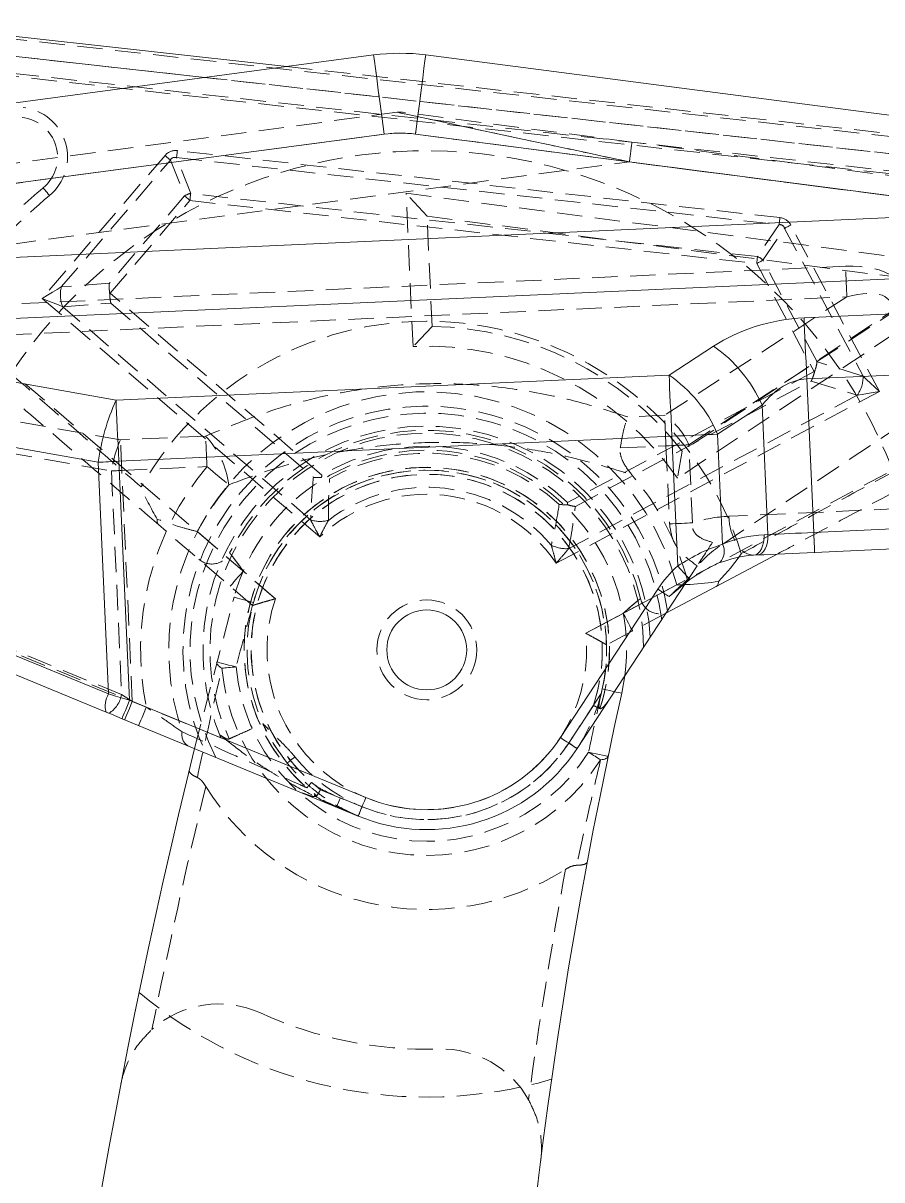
# Model space of a CAD drawing. Header units: millimetres. Extents: x 0 to 1189, y 0 to 841.
# Drawn here: x 616.3 to 659.3, y 506.7 to 564.6 of the extents above; entities that cross this region are included whole.
import ezdxf

# ---------------------------------------------------------------- set-up
doc = ezdxf.new("R2010")
doc.units = ezdxf.units.MM
doc.linetypes.add('HIDDEN', pattern=[1.905, 1.27, -0.635])

msp = doc.modelspace()

# ---------------------------------------------------------------- linework, layer by layer
at = {"color": 7, "linetype": 'Continuous', "lineweight": 15}
for p, q in [((609.974, 564.611), (629.51, 562.437)), ((509.743, 546.469), (633.846, 563.015)), ((636.456, 563.02), (666.461, 559.12)), ((634.374, 559.05), (507.085, 542.079)), ((665.946, 555.153), (635.941, 559.053)), ((601.448, 552.23), (665.946, 555.153)), ((682.991, 552.858), (601.586, 549.169)), ((655.392, 549.85), (684.824, 551.184)), ((601.586, 549.169), (620.953, 545.728)), ((648.637, 546.982), (650.863, 548.43)), ((687.258, 548.227), (655.531, 546.789)), ((620.058, 542.62), (590.955, 547.792)), ((620.953, 545.728), (648.637, 546.982)), ((655.531, 546.789), (655.879, 539.103)), ((653.294, 545.472), (651.068, 544.025)), ((653.587, 538.999), (653.294, 545.472)), ((651.068, 544.025), (651.317, 538.518)), ((648.776, 543.921), (621.092, 542.667)), ((649.07, 537.423), (648.776, 543.921)), ((620.584, 531.014), (620.058, 542.62)), ((621.092, 542.667), (621.634, 530.699)), ((655.879, 539.103), (668.962, 539.696)), ((653.393, 538.99), (653.587, 538.999)), ((669.007, 538.697), (655.925, 538.104)), ((654.052, 538.019), (650.989, 536.39)), ((653.06, 537.974), (652.865, 537.965)), ((649.482, 536.583), (644.033, 528.281)), ((648.638, 535.893), (649.682, 536.746)), ((643.197, 528.83), (648.076, 536.263)), ((650.989, 536.39), (648.479, 535.055)), ((610.706, 535.086), (620.584, 531.014)), ((620.461, 530.101), (610.584, 534.174)), ((646.424, 531.919), (646.27, 531.047)), ((621.634, 530.699), (633.459, 525.824)), ((633.078, 524.899), (621.253, 529.775))]:
    msp.add_line(p, q, dxfattribs=at)
at = {"color": 7, "linetype": 'HIDDEN', "lineweight": 0}
for p, q in [((611.448, 564.299), (666.312, 558.195)), ((608.217, 563.8), (669.641, 556.966)), ((612.94, 562.268), (664.41, 556.542)), ((664.426, 556.688), (612.956, 562.414)), ((629.51, 562.437), (667.819, 558.175)), ((669.641, 556.966), (625.396, 561.889)), ((635.025, 560.146), (612.757, 557.177)), ((516.829, 543.378), (634.374, 559.05)), ((635.941, 559.053), (674.559, 554.033)), ((675.823, 554.878), (646.781, 558.652)), ((623.41, 557.983), (617.254, 550.828)), ((654.184, 554.87), (624.024, 558.225)), ((615.687, 553.532), (646.652, 557.661)), ((618.214, 551.401), (623.678, 557.753)), ((623.678, 557.753), (624.384, 555.957)), ((624.691, 556.077), (623.985, 557.874)), ((623.985, 557.874), (654.145, 554.518)), ((646.652, 557.661), (677.254, 553.683)), ((674.559, 554.033), (646.652, 557.661)), ((628.93, 535.782), (604.986, 556.378)), ((624.384, 555.957), (620.622, 551.582)), ((620.659, 551.084), (624.652, 555.726)), ((624.652, 555.726), (653.022, 552.57)), ((653.061, 552.921), (624.691, 556.077)), ((636.525, 554.943), (635.472, 556.089)), ((635.82, 548.412), (635.472, 556.089)), ((635.472, 556.089), (664.735, 552.285)), ((636.525, 554.943), (661.962, 551.637)), ((636.775, 549.425), (636.525, 554.943)), ((654.145, 554.518), (653.061, 552.921)), ((659.162, 546.165), (654.73, 554.499)), ((674.559, 554.033), (651.159, 538.414)), ((653.334, 552.736), (654.418, 554.333)), ((654.418, 554.333), (658.352, 546.936)), ((656.043, 547.641), (653.334, 552.736)), ((657.468, 552.435), (615.823, 550.548)), ((664.735, 552.285), (649.052, 541.817)), ((653.022, 552.57), (655.897, 547.163)), ((620.622, 551.582), (618.214, 551.401)), ((661.962, 551.637), (649.294, 543.181)), ((620.659, 551.084), (620.634, 551.082)), ((631.254, 541.97), (620.659, 551.084)), ((596.427, 548.135), (657.538, 550.904)), ((617.254, 550.828), (631.148, 538.877)), ((618.289, 550.404), (620.697, 550.585)), ((630.693, 539.735), (618.289, 550.404)), ((620.697, 550.585), (630.832, 541.867)), ((657.538, 550.904), (648.412, 544.971)), ((649.628, 543.493), (659.733, 550.063)), ((636.775, 549.425), (635.82, 548.412)), ((621.175, 543.737), (596.427, 548.135)), ((671.295, 548.322), (644.465, 534.053)), ((658.352, 546.936), (656.043, 547.641)), ((591.111, 547.447), (620.727, 542.183)), ((655.897, 547.163), (643.558, 540.601)), ((655.921, 547.156), (655.897, 547.163)), ((643.947, 540.408), (655.751, 546.685)), ((655.751, 546.685), (658.06, 545.979)), ((642.981, 537.56), (659.162, 546.165)), ((658.06, 545.979), (643.614, 538.297)), ((648.412, 544.971), (646.566, 544.888)), ((625.438, 543.93), (621.175, 543.737)), ((646.196, 543.337), (648.482, 543.441)), ((648.482, 543.441), (648.659, 539.531)), ((649.805, 539.583), (649.628, 543.493)), ((649.294, 543.181), (649.052, 541.817)), ((621.245, 542.207), (625.507, 542.4)), ((620.727, 542.183), (621.235, 530.982)), ((621.768, 530.644), (621.245, 542.207)), ((660.175, 540.299), (651.629, 539.911)), ((627.788, 535.445), (623.079, 539.496)), ((625.018, 539.147), (628.93, 535.782)), ((628.93, 535.782), (627.32, 537.166)), ((649.686, 536.895), (650.041, 537.435)), ((644.465, 534.053), (649.021, 536.476)), ((649.686, 536.895), (649.482, 536.583)), ((624.884, 528.278), (626.864, 535.864)), ((626.203, 528.815), (610.965, 535.098)), ((621.235, 530.982), (611.223, 535.11)), ((646.34, 535.05), (644.465, 534.053)), ((648.479, 535.055), (645.505, 533.474)), ((645.238, 531.029), (643.615, 528.556)), ((622.47, 530.355), (621.768, 530.644)), ((644.85, 530.437), (643.615, 528.556)), ((626.48, 528.702), (626.181, 528.95)), ((626.203, 528.815), (626.181, 528.95)), ((631.188, 526.22), (633.269, 525.362)), ((633.269, 525.362), (632.183, 525.809))]:
    msp.add_line(p, q, dxfattribs=at)
at = {"color": 8, "linetype": 'Continuous', "lineweight": 15}
msp.add_line((625.396, 561.889), (609.972, 563.605), dxfattribs=at)
at = {"color": 7, "linetype": 'Continuous', "lineweight": 15, "flags": 128}
for points in [[(633.846, 563.015), (633.856, 562.939), (633.886, 562.713), (633.935, 562.347), (634.001, 561.854), (634.081, 561.253), (634.172, 560.568), (634.271, 559.824), (634.374, 559.05)], [(635.941, 559.053), (636.041, 559.827), (636.138, 560.571), (636.227, 561.257), (636.305, 561.858), (636.369, 562.351), (636.417, 562.718), (636.446, 562.943), (636.456, 563.02)], [(655.392, 549.85), (655.406, 549.552), (655.421, 549.222), (655.437, 548.862), (655.455, 548.478), (655.473, 548.073), (655.492, 547.654), (655.511, 547.224), (655.531, 546.789)], [(648.776, 543.921), (648.756, 544.356), (648.736, 544.786), (648.717, 545.205), (648.699, 545.61), (648.682, 545.994), (648.665, 546.354), (648.65, 546.684), (648.637, 546.982)], [(621.092, 542.667), (621.072, 543.102), (621.053, 543.531), (621.034, 543.951), (621.015, 544.355), (620.998, 544.74), (620.982, 545.099), (620.967, 545.43), (620.953, 545.728)], [(651.068, 544.025), (650.811, 544.013), (650.543, 544.001), (650.264, 543.988), (649.977, 543.975), (649.683, 543.962), (649.384, 543.949), (649.081, 543.935), (648.776, 543.921)], [(621.092, 542.667), (620.961, 542.661), (620.831, 542.655), (620.7, 542.649), (620.57, 542.643), (620.441, 542.637), (620.312, 542.631), (620.185, 542.626), (620.058, 542.62)], [(652.865, 537.965), (652.976, 537.989), (653.081, 538.051), (653.176, 538.148), (653.257, 538.276), (653.321, 538.431), (653.367, 538.606), (653.391, 538.795), (653.393, 538.99)], [(653.06, 537.974), (653.171, 537.998), (653.275, 538.06), (653.37, 538.157), (653.452, 538.285), (653.516, 538.44), (653.561, 538.615), (653.585, 538.804), (653.587, 538.999)], [(653.587, 538.999), (653.844, 539.011), (654.112, 539.023), (654.39, 539.035), (654.678, 539.048), (654.972, 539.062), (655.271, 539.075), (655.574, 539.089), (655.879, 539.103)], [(655.925, 538.104), (655.924, 538.123), (655.921, 538.18), (655.917, 538.272), (655.911, 538.396), (655.904, 538.548), (655.897, 538.721), (655.888, 538.908), (655.879, 539.103)], [(655.925, 538.104), (655.544, 538.087), (655.165, 538.069), (654.79, 538.052), (654.423, 538.036), (654.064, 538.02), (653.715, 538.004), (653.38, 537.989), (653.06, 537.974)], [(649.682, 536.746), (649.636, 536.797), (649.579, 536.86), (649.511, 536.935), (649.434, 537.02), (649.35, 537.113), (649.26, 537.213), (649.166, 537.317), (649.07, 537.423)], [(648.638, 535.893), (648.579, 535.932), (648.515, 535.974), (648.448, 536.018), (648.377, 536.065), (648.304, 536.113), (648.229, 536.162), (648.153, 536.212), (648.076, 536.263)], [(620.584, 531.014), (620.929, 530.911), (621.28, 530.805), (621.634, 530.699)], [(621.253, 529.775), (621.26, 529.793), (621.282, 529.845), (621.317, 529.931), (621.365, 530.046), (621.422, 530.186), (621.488, 530.346), (621.56, 530.519), (621.634, 530.699)], [(621.253, 529.775), (620.986, 529.885), (620.722, 529.994), (620.461, 530.101)], [(644.033, 528.281), (644.017, 528.292), (643.969, 528.323), (643.892, 528.374), (643.788, 528.442), (643.661, 528.525), (643.517, 528.62), (643.36, 528.723), (643.197, 528.83)], [(633.078, 524.899), (633.086, 524.917), (633.107, 524.97), (633.142, 525.055), (633.19, 525.17), (633.248, 525.31), (633.314, 525.47), (633.385, 525.644), (633.459, 525.824)]]:
    msp.add_lwpolyline(points, dxfattribs=at)
at = {"color": 7, "linetype": 'HIDDEN', "lineweight": 0, "flags": 128}
for points in [[(634.374, 559.05), (634.271, 559.824), (634.172, 560.568), (634.081, 561.253), (634.001, 561.854), (633.935, 562.347), (633.886, 562.713), (633.856, 562.939), (633.846, 563.015)], [(636.456, 563.02), (636.446, 562.943), (636.417, 562.718), (636.369, 562.351), (636.305, 561.858), (636.227, 561.257), (636.138, 560.571), (636.041, 559.827), (635.941, 559.053)], [(635.025, 560.146), (635.202, 560.108), (635.726, 559.996), (636.583, 559.813), (637.745, 559.565), (639.178, 559.258), (640.839, 558.903), (642.675, 558.511), (644.633, 558.092), (646.652, 557.661)], [(646.652, 557.661), (644.633, 558.092), (642.675, 558.511), (640.839, 558.903), (639.178, 559.258), (637.745, 559.565), (636.583, 559.813), (635.726, 559.996), (635.202, 560.108), (635.025, 560.146)], [(646.781, 558.652), (644.785, 558.912), (642.849, 559.163), (641.033, 559.399), (639.392, 559.613), (637.975, 559.797), (636.826, 559.946), (635.979, 560.056), (635.461, 560.124), (635.286, 560.146)], [(646.652, 557.661), (646.677, 557.854), (646.701, 558.04), (646.723, 558.212), (646.743, 558.362), (646.759, 558.485), (646.771, 558.577), (646.778, 558.633), (646.781, 558.652)], [(646.652, 557.661), (646.677, 557.854), (646.701, 558.04), (646.723, 558.212), (646.743, 558.362), (646.759, 558.485), (646.771, 558.577), (646.778, 558.633), (646.781, 558.652)], [(623.41, 557.983), (623.447, 557.951), (623.484, 557.92), (623.52, 557.889), (623.555, 557.859), (623.588, 557.83), (623.62, 557.802), (623.65, 557.777), (623.678, 557.753)], [(624.024, 558.225), (624.018, 558.176), (624.013, 558.128), (624.008, 558.081), (624.003, 558.035), (623.998, 557.991), (623.993, 557.949), (623.989, 557.91), (623.985, 557.874)], [(617.625, 555.976), (617.563, 556.051), (617.503, 556.123), (617.447, 556.19), (617.399, 556.248), (617.359, 556.296), (617.33, 556.332), (617.312, 556.354), (617.305, 556.361)], [(617.305, 556.361), (617.312, 556.354), (617.33, 556.332), (617.359, 556.296), (617.399, 556.248), (617.447, 556.19), (617.503, 556.123), (617.563, 556.051), (617.625, 555.976)], [(624.652, 555.726), (624.615, 555.758), (624.578, 555.79), (624.542, 555.821), (624.507, 555.851), (624.474, 555.88), (624.442, 555.907), (624.412, 555.933), (624.384, 555.957)], [(624.691, 556.077), (624.687, 556.041), (624.683, 556.002), (624.678, 555.96), (624.673, 555.916), (624.668, 555.87), (624.663, 555.823), (624.658, 555.775), (624.652, 555.726)], [(654.184, 554.87), (654.179, 554.821), (654.173, 554.773), (654.168, 554.725), (654.163, 554.679), (654.158, 554.635), (654.153, 554.594), (654.149, 554.554), (654.145, 554.518)], [(654.73, 554.499), (654.687, 554.476), (654.644, 554.453), (654.602, 554.431), (654.561, 554.409), (654.522, 554.388), (654.485, 554.368), (654.45, 554.35), (654.418, 554.333)], [(653.061, 552.921), (653.057, 552.885), (653.052, 552.846), (653.048, 552.804), (653.043, 552.76), (653.038, 552.714), (653.033, 552.667), (653.027, 552.619), (653.022, 552.57)], [(653.334, 552.736), (653.302, 552.719), (653.267, 552.7), (653.23, 552.68), (653.191, 552.66), (653.15, 552.638), (653.108, 552.616), (653.065, 552.593), (653.022, 552.57)], [(657.538, 550.904), (657.531, 551.053), (657.524, 551.219), (657.515, 551.398), (657.507, 551.591), (657.498, 551.793), (657.488, 552.002), (657.478, 552.217), (657.468, 552.435)], [(618.214, 551.401), (618.008, 551.278), (617.774, 551.138), (617.519, 550.986), (617.254, 550.828)], [(617.254, 550.828), (617.54, 550.711), (617.814, 550.598), (618.067, 550.495), (618.289, 550.404)], [(659.162, 546.165), (658.939, 546.378), (658.724, 546.582), (658.526, 546.771), (658.352, 546.936)], [(658.06, 545.979), (658.296, 546.019), (658.565, 546.065), (658.858, 546.114), (659.162, 546.165)], [(648.482, 543.441), (648.472, 543.658), (648.462, 543.873), (648.453, 544.083), (648.444, 544.285), (648.435, 544.477), (648.427, 544.657), (648.419, 544.823), (648.412, 544.971)], [(621.245, 542.207), (621.235, 542.424), (621.225, 542.639), (621.215, 542.849), (621.206, 543.051), (621.198, 543.243), (621.189, 543.423), (621.182, 543.588), (621.175, 543.737)], [(625.507, 542.4), (625.497, 542.617), (625.488, 542.832), (625.478, 543.042), (625.469, 543.244), (625.46, 543.436), (625.452, 543.616), (625.445, 543.781), (625.438, 543.93)], [(648.482, 543.441), (648.634, 543.448), (648.786, 543.455), (648.936, 543.461), (649.083, 543.468), (649.226, 543.475), (649.365, 543.481), (649.5, 543.487), (649.628, 543.493)], [(625.507, 542.4), (625.658, 542.274), (625.807, 542.15), (625.953, 542.028), (626.095, 541.91), (626.231, 541.796), (626.36, 541.688), (626.481, 541.587), (626.593, 541.494)], [(620.727, 542.183), (620.791, 542.186), (620.855, 542.189), (620.919, 542.192), (620.984, 542.195), (621.049, 542.198), (621.114, 542.201), (621.179, 542.204), (621.245, 542.207)], [(648.659, 539.531), (648.811, 539.538), (648.963, 539.545), (649.113, 539.552), (649.26, 539.558), (649.403, 539.565), (649.543, 539.571), (649.677, 539.577), (649.805, 539.583)], [(651.629, 539.911), (651.668, 539.522), (651.751, 539.151), (651.872, 538.81), (652.028, 538.514), (652.213, 538.273), (652.42, 538.097), (652.64, 537.993), (652.865, 537.965)], [(627.32, 537.166), (627.193, 537.018), (627.071, 536.876), (626.958, 536.745), (626.859, 536.63), (626.778, 536.536), (626.718, 536.466), (626.681, 536.423), (626.668, 536.408)], [(627.32, 537.166), (627.193, 537.018), (627.071, 536.876), (626.958, 536.745), (626.859, 536.63), (626.778, 536.536), (626.718, 536.466), (626.681, 536.423), (626.668, 536.408)], [(626.864, 535.864), (626.883, 535.859), (626.938, 535.844), (627.027, 535.819), (627.147, 535.786), (627.293, 535.746), (627.46, 535.701), (627.641, 535.651), (627.829, 535.599)], [(646.809, 534.167), (646.8, 534.184), (646.774, 534.235), (646.73, 534.316), (646.672, 534.426), (646.601, 534.56), (646.519, 534.712), (646.431, 534.878), (646.34, 535.05)], [(646.809, 534.167), (646.8, 534.184), (646.774, 534.235), (646.73, 534.316), (646.672, 534.426), (646.601, 534.56), (646.519, 534.712), (646.431, 534.878), (646.34, 535.05)], [(625.994, 532.621), (625.991, 532.587), (625.998, 532.55), (626.016, 532.512), (626.045, 532.472), (626.084, 532.43), (626.133, 532.388), (626.19, 532.346), (626.257, 532.304)], [(626.961, 532.367), (626.772, 532.416), (626.591, 532.464), (626.424, 532.508), (626.277, 532.547), (626.157, 532.578), (626.067, 532.602), (626.012, 532.616), (625.994, 532.621)], [(626.257, 532.304), (626.329, 532.31), (626.408, 532.317), (626.491, 532.325), (626.58, 532.333), (626.672, 532.341), (626.767, 532.349), (626.863, 532.358), (626.961, 532.367)], [(646.27, 531.047), (646.251, 531.051), (646.195, 531.063), (646.105, 531.084), (645.984, 531.111), (645.836, 531.143), (645.667, 531.181), (645.484, 531.222), (645.294, 531.264)], [(621.768, 530.644), (621.589, 530.758), (621.411, 530.871), (621.235, 530.982)], [(621.387, 529.719), (621.395, 529.737), (621.416, 529.79), (621.452, 529.875), (621.499, 529.99), (621.557, 530.13), (621.623, 530.29), (621.694, 530.464), (621.768, 530.644)], [(622.088, 529.43), (622.096, 529.448), (622.118, 529.501), (622.153, 529.586), (622.2, 529.701), (622.258, 529.841), (622.324, 530.001), (622.395, 530.174), (622.47, 530.355)], [(629.517, 527.552), (628.859, 528.479), (628.302, 529.525)], [(644.033, 528.281), (644.025, 528.287), (644.001, 528.302), (643.962, 528.328), (643.91, 528.362), (643.847, 528.403), (643.775, 528.451), (643.696, 528.502), (643.615, 528.556)], [(644.033, 528.281), (644.025, 528.287), (644.001, 528.302), (643.962, 528.328), (643.91, 528.362), (643.847, 528.403), (643.775, 528.451), (643.696, 528.502), (643.615, 528.556)], [(643.615, 528.556), (643.696, 528.502), (643.775, 528.451), (643.847, 528.403), (643.91, 528.362), (643.962, 528.328), (644.001, 528.302), (644.025, 528.287), (644.033, 528.281)], [(629.906, 527.867), (629.83, 527.806), (629.757, 527.747), (629.69, 527.692), (629.631, 527.645), (629.583, 527.606), (629.547, 527.576), (629.525, 527.559), (629.517, 527.552)], [(645.588, 527.891), (645.57, 527.894), (645.514, 527.906), (645.423, 527.925), (645.302, 527.95), (645.153, 527.981), (644.984, 528.017), (644.801, 528.055), (644.61, 528.095)], [(645.207, 527.717), (645.146, 527.756), (645.079, 527.798), (645.008, 527.843), (644.933, 527.891), (644.855, 527.94), (644.774, 527.991), (644.692, 528.043), (644.61, 528.095)], [(645.207, 527.717), (645.286, 527.726), (645.357, 527.738), (645.42, 527.755), (645.474, 527.776), (645.518, 527.8), (645.552, 527.827), (645.576, 527.857), (645.588, 527.891)], [(630.743, 526.581), (630.711, 526.544), (630.679, 526.508), (630.648, 526.472), (630.618, 526.437), (630.588, 526.403), (630.561, 526.372), (630.535, 526.342), (630.511, 526.314)], [(631.992, 525.347), (631.996, 525.356), (632.007, 525.382), (632.024, 525.425), (632.048, 525.483), (632.077, 525.553), (632.11, 525.633), (632.146, 525.719), (632.183, 525.809)], [(632.27, 525.281), (632.417, 525.204), (633.078, 524.899)], [(633.269, 525.362), (633.232, 525.271), (633.196, 525.185), (633.163, 525.105), (633.134, 525.035), (633.11, 524.977), (633.093, 524.935), (633.082, 524.908), (633.078, 524.899)], [(633.078, 524.899), (633.082, 524.908), (633.093, 524.935), (633.11, 524.977), (633.134, 525.035), (633.163, 525.105), (633.196, 525.185), (633.232, 525.271), (633.269, 525.362)]]:
    msp.add_lwpolyline(points, dxfattribs=at)
at = {"color": 7, "linetype": 'HIDDEN', "lineweight": 0}
msp.add_circle((636.509, 533.22), 2.5, dxfattribs=at)
at = {"color": 7, "linetype": 'Continuous', "lineweight": 15}
msp.add_circle((636.509, 533.22), 2, dxfattribs=at)
for centre, radius, start, end in [((635.167, 553.103), 10, 82.59438, 97.59438), ((635.167, 553.103), 6, 82.59438, 97.59438), ((646.905, 542.698), 6.966, 23.47019, 55.36654), ((644.678, 541.251), 6.966, 23.47019, 55.36682), ((631.846, 540.906), 11.912, 156.12362, 171.72851), ((653.664, 532.996), 6, 92.59438, 113.03015), ((650.575, 538.159), 0.824, 316.47273, 25.84462), ((653.091, 532.97), 6, 132.08452, 146.71894), ((621.519, 530.424), 1.106, 147.7376, 196.96186), ((890.295, 476.719), 250, 167.44886, 193.06138), ((636.509, 533.22), 8, 247.59438, 326.71894), ((935.479, 451.263), 320, 166.07387, 185.60026), ((636.509, 533.22), 9, 247.59438, 326.71894)]:
    msp.add_arc(centre, radius, start, end, dxfattribs=at)
at = {"color": 7, "linetype": 'HIDDEN', "lineweight": 0}
for centre, radius, start, end in [((616.028, 557.9), 2.5, 309.68702, 83.65161), ((616.028, 557.9), 2.5, 309.68702, 83.65161), ((616.028, 557.9), 2, 309.68702, 83.65161), ((635.157, 559.155), 1, 82.59438, 97.59438), ((635.167, 553.103), 6, 82.59438, 97.59438), ((636.509, 533.22), 25, 21.11203, 146.19119), ((636.509, 533.22), 30.071, 129.68702, 135.72372), ((636.509, 533.22), 29.571, 129.68702, 140.26792), ((636.509, 533.22), 29.571, 129.68702, 140.26792), ((624.802, 555.345), 0.741, 98.60773, 124.34372), ((652.792, 552.231), 0.741, 42.96064, 68.69352), ((619.811, 551.02), 1.642, 166.57297, 202.02492), ((636.509, 533.22), 16.464, 17.02874, 150.27447), ((636.509, 533.22), 16.207, 37.92165, 89.05691), ((636.509, 533.22), 15.207, 34.42603, 92.59438), ((656.71, 546.915), 1.642, 325.27783, 0.73063), ((636.509, 533.22), 12.929, 14.58706, 152.71616), ((636.509, 533.22), 12.207, 9.2191, 205.09422), ((636.509, 533.22), 11.854, 7.31941, 206.99391), ((646.433, 542.106), 3.483, 23.47024, 55.36632), ((636.509, 533.22), 11.207, 3.29545, 203.142), ((636.509, 533.22), 10.854, 0.70009, 204.25262), ((636.509, 533.22), 11, 13.52662, 153.7766), ((626.622, 541.326), 5.956, 156.12387, 171.7284), ((622.297, 540.949), 4.33, 7.22418, 43.50769), ((636.509, 533.22), 10.207, 46.31685, 120.98636), ((636.509, 533.22), 10, 352.52479, 164.67003), ((636.509, 533.22), 9.854, 47.70823, 119.59499), ((636.509, 533.22), 14.328, 140.15772, 191.53481), ((636.509, 533.22), 9.146, 341.25785, 229.02549), ((636.509, 533.22), 9.146, 341.25785, 233.05547), ((636.509, 533.22), 9, 345.90708, 204.24236), ((636.509, 533.22), 8.793, 341.54888, 229.02549), ((636.509, 533.22), 8.793, 341.54888, 232.76444), ((636.509, 533.22), 9, 347.44886, 164.67003), ((636.509, 533.22), 13.5, 14.90862, 40.56914), ((636.509, 533.22), 12.914, 140.15772, 198.54103), ((636.509, 533.22), 8.146, 40.0888, 127.21442), ((636.509, 533.22), 7.793, 33.84383, 133.45939), ((631.183, 541.224), 1.568, 251.78033, 284.73366), ((651.945, 532.918), 7, 92.59438, 107.80575), ((643.463, 539.857), 1.568, 242.571, 275.52282), ((653.935, 534.256), 5, 123.7234, 146.71894), ((625.744, 538.522), 1, 229.29909, 333.7766), ((935.479, 451.263), 319, 164.67003, 165.27122), ((636.509, 533.22), 8, 161.3234, 5.97982), ((636.509, 533.22), 8, 161.3234, 5.97982), ((636.509, 533.22), 8, 161.3234, 5.97982), ((636.509, 533.22), 8, 161.3234, 5.97982), ((648.176, 536.027), 1, 193.52662, 298.00413), ((636.509, 533.22), 10.293, 185.10679, 327.68162), ((636.509, 533.22), 9.586, 185.10679, 327.68162), ((890.295, 476.719), 251, 167.44886, 168.18891), ((619.847, 531.244), 1.412, 301.98225, 349.32885), ((636.509, 533.22), 9, 326.71894, 345.90708), ((624.901, 528.967), 0.653, 167.05124, 237.87047), ((636.509, 533.22), 8.5, 219.03047, 326.71894), ((636.509, 533.22), 8.5, 247.59438, 326.71894), ((636.509, 533.22), 8.5, 247.59438, 326.71894), ((935.479, 451.263), 319, 166.37928, 168.62014), ((636.509, 533.22), 13, 211.71771, 302.3047), ((890.295, 476.719), 251, 169.55296, 172.22206), ((636.509, 533.22), 22.395, 229.98563, 286.2007), ((626.097, 510.491), 5, 65.38824, 132.02051), ((636.509, 533.22), 20, 245.38824, 271.6989), ((637.25, 508.231), 5, 29.43301, 91.6989)]:
    msp.add_arc(centre, radius, start, end, dxfattribs=at)
for centre, major_axis, ratio, start_param, end_param in [((624.238, 556.778), (0.553, -1.405), 0.662478, 2.805242, 3.477943), ((624.238, 556.778), (-0.431, 1.096), 0.42436, 5.946835, 6.619536), ((653.657, 553.505), (0.662, 0.975), 0.42436, 5.946835, 6.619536), ((653.657, 553.505), (-0.848, -1.249), 0.662478, 2.805242, 3.477943), ((654.037, 547.052), (6.489, 4.219), 0.516832, 5.988373, 7.004642), ((654.037, 547.052), (5.622, 3.655), 0.29825, 5.988373, 7.004642)]:
    msp.add_ellipse(centre, major_axis=major_axis, ratio=ratio, start_param=start_param, end_param=end_param, dxfattribs=at)
at = {"color": 7, "linetype": 'Continuous', "lineweight": 15}
for centre, major_axis, ratio, start_param, end_param in [((655.696, 543.144), (7.992, 0.362), 0.8391, 1.570796, 2.181662), ((655.835, 540.083), (-0.304, 6.706), 0.595877, 0, 0.610865)]:
    msp.add_ellipse(centre, major_axis=major_axis, ratio=ratio, start_param=start_param, end_param=end_param, dxfattribs=at)
at = {"color": 7, "linetype": 'HIDDEN', "lineweight": 0}
for points, knots in [([(620.634, 551.082), (620.624, 551.189), (620.608, 551.361), (620.615, 551.521), (620.621, 551.58), (620.622, 551.582)], [0, 0, 0, 0, 0.611337, 0.986196, 1, 1, 1, 1]), ([(620.697, 550.585), (620.696, 550.587), (620.681, 550.644), (620.65, 550.802), (620.64, 550.975), (620.634, 551.082)], [0, 0, 0, 0, 0.013814, 0.388671, 1, 1, 1, 1]), ([(656.043, 547.641), (656.043, 547.639), (656.036, 547.58), (656.008, 547.423), (655.954, 547.258), (655.921, 547.156)], [0, 0, 0, 0, 0.013821, 0.388679, 1, 1, 1, 1]), ([(615.684, 547.06), (615.685, 547.059), (616.978, 545.932), (619.156, 544.052), (621.332, 542.152), (622.211, 541.384)], [0, 0, 0, 0, 0.000447, 0.596077, 1, 1, 1, 1]), ([(655.921, 547.156), (655.892, 547.053), (655.844, 546.886), (655.779, 546.74), (655.752, 546.687), (655.751, 546.685)], [0, 0, 0, 0, 0.611334, 0.986198, 1, 1, 1, 1]), ([(646.566, 544.888), (645.889, 545.108), (644.368, 545.602), (641.854, 546.169), (639.04, 546.54), (636.141, 546.593), (632.793, 546.286), (629.116, 545.439), (626.665, 544.434), (625.438, 543.93)], [0, 0, 0, 0, 0.1031458, 0.2318266, 0.360361, 0.4896108, 0.6188501, 0.8090956, 1, 1, 1, 1]), ([(623.079, 539.496), (621.893, 540.516), (619.327, 542.723), (616.773, 544.919), (615.4, 546.1)], [0, 0, 0, 0, 0.462306, 1, 1, 1, 1]), ([(646.196, 543.337), (646.233, 543.568), (646.308, 544.031), (646.445, 544.545), (646.532, 544.802), (646.565, 544.885), (646.566, 544.888)], [0, 0, 0, 0, 0.38995, 0.77949, 0.993105, 1, 1, 1, 1]), ([(626.593, 541.494), (627.71, 541.9), (629.941, 542.712), (633.255, 543.384), (636.248, 543.636), (638.825, 543.615), (641.339, 543.349), (644.03, 542.843), (645.77, 542.306), (646.764, 542)], [0, 0, 0, 0, 0.1805666, 0.3604054, 0.4789937, 0.5975954, 0.718359, 0.8392876, 1, 1, 1, 1]), ([(646.764, 542), (646.592, 542.222), (646.338, 542.551), (646.18, 543.035), (646.191, 543.254), (646.196, 543.337)], [0, 0, 0, 0, 0.562232, 0.831951, 1, 1, 1, 1]), ([(630.832, 541.867), (630.794, 541.445), (630.732, 540.74), (630.704, 540.023), (630.693, 539.735)], [0, 0, 0, 0, 0.59836, 1, 1, 1, 1]), ([(631.244, 541.859), (631.131, 541.855), (630.99, 541.849), (630.861, 541.863), (630.834, 541.867), (630.832, 541.867)], [0, 0, 0, 0, 0.790252, 0.984386, 1, 1, 1, 1]), ([(631.254, 541.97), (631.254, 541.969), (631.25, 541.932), (631.247, 541.895), (631.244, 541.859)], [0, 0, 0, 0, 0.040931, 1, 1, 1, 1]), ([(631.582, 539.708), (631.582, 539.988), (631.581, 540.686), (631.619, 541.375), (631.642, 541.788)], [0, 0, 0, 0, 0.400886, 1, 1, 1, 1]), ([(652.251, 538.042), (653.278, 538.597), (655.818, 539.972), (658.353, 541.335), (659.864, 542.144), (659.866, 542.145)], [0, 0, 0, 0, 0.403876, 0.999553, 1, 1, 1, 1]), ([(623.017, 539.769), (622.708, 540.314), (622.398, 540.862), (622.212, 541.38), (622.211, 541.384)], [0, 0, 0, 0, 0.993116, 1, 1, 1, 1]), ([(659.932, 541.146), (658.334, 540.296), (656.377, 539.256), (654.412, 538.21), (654.052, 538.019)], [0, 0, 0, 0, 0.817032, 1, 1, 1, 1]), ([(643.139, 540.509), (643.071, 540.101), (642.957, 539.421), (642.803, 538.739), (642.741, 538.466)], [0, 0, 0, 0, 0.599113, 1, 1, 1, 1]), ([(643.543, 540.491), (643.431, 540.49), (643.293, 540.489), (643.167, 540.505), (643.141, 540.509), (643.139, 540.509)], [0, 0, 0, 0, 0.792795, 0.984712, 1, 1, 1, 1]), ([(643.558, 540.601), (643.558, 540.6), (643.553, 540.563), (643.548, 540.526), (643.543, 540.491)], [0, 0, 0, 0, 0.0409118, 1, 1, 1, 1]), ([(643.947, 540.408), (643.945, 540.408), (643.918, 540.41), (643.789, 540.425), (643.653, 540.462), (643.543, 540.491)], [0, 0, 0, 0, 0.0156093, 0.2097502, 1, 1, 1, 1]), ([(643.614, 538.297), (643.667, 538.581), (643.797, 539.287), (643.891, 539.988), (643.947, 540.408)], [0, 0, 0, 0, 0.401641, 1, 1, 1, 1]), ([(623.079, 539.496), (623.078, 539.496), (623.066, 539.507), (623.025, 539.555), (623.002, 539.646), (623.013, 539.743), (623.017, 539.769)], [0, 0, 0, 0, 0.012102, 0.209901, 0.789949, 1, 1, 1, 1]), ([(625.018, 539.147), (625.013, 539.148), (624.795, 539.206), (624.095, 539.384), (623.457, 539.612), (623.017, 539.769)], [0, 0, 0, 0, 0.006719, 0.315067, 1, 1, 1, 1]), ([(630.693, 539.735), (630.714, 539.693), (630.808, 539.509), (630.96, 539.22), (631.093, 538.976), (631.147, 538.879), (631.148, 538.877)], [0, 0, 0, 0, 0.151823, 0.662144, 0.991935, 1, 1, 1, 1]), ([(631.148, 538.877), (631.15, 538.879), (631.198, 538.977), (631.32, 539.218), (631.467, 539.497), (631.561, 539.669), (631.582, 539.708)], [0, 0, 0, 0, 0.008351, 0.345288, 0.851806, 1, 1, 1, 1]), ([(648.659, 539.531), (648.701, 539.254), (648.785, 538.699), (649.3, 537.962), (649.784, 537.618), (650.041, 537.435)], [0, 0, 0, 0, 0.31929, 0.638236, 1, 1, 1, 1]), ([(650.81, 538.607), (650.596, 538.67), (650.302, 538.757), (649.997, 538.986), (649.862, 539.168), (649.794, 539.372), (649.801, 539.514), (649.805, 539.583)], [0, 0, 0, 0, 0.437529, 0.599818, 0.729316, 0.867479, 1, 1, 1, 1]), ([(642.741, 538.466), (642.753, 538.424), (642.807, 538.236), (642.889, 537.931), (642.955, 537.669), (642.981, 537.563), (642.981, 537.56)], [0, 0, 0, 0, 0.148191, 0.654713, 0.991653, 1, 1, 1, 1]), ([(642.981, 537.56), (642.983, 537.562), (643.057, 537.645), (643.241, 537.854), (643.452, 538.102), (643.584, 538.261), (643.614, 538.297)], [0, 0, 0, 0, 0.008054, 0.337855, 0.848164, 1, 1, 1, 1]), ([(650.81, 538.607), (650.711, 538.455), (650.294, 537.82), (649.949, 537.294), (649.686, 536.895)], [0, 0, 0, 0, 0.238601, 1, 1, 1, 1]), ([(626.641, 538.081), (626.648, 538.071), (626.663, 538.053), (626.777, 537.908), (626.943, 537.691), (627.135, 537.432), (627.263, 537.248), (627.32, 537.166)], [0, 0, 0, 0, 0.195497, 0.394098, 0.600926, 0.821517, 1, 1, 1, 1]), ([(627.32, 537.166), (627.243, 537.276), (627.091, 537.493), (626.881, 537.773), (626.725, 537.975), (626.65, 538.069), (626.643, 538.078), (626.641, 538.081)], [0, 0, 0, 0, 0.23916, 0.470264, 0.68695, 0.890281, 1, 1, 1, 1]), ([(649.686, 536.895), (649.628, 536.826), (649.48, 536.651), (649.081, 536.312), (648.786, 536.033), (648.638, 535.893)], [0, 0, 0, 0, 0.2437963, 0.622059, 1, 1, 1, 1]), ([(649.422, 536.492), (649.293, 536.487), (649.16, 536.481), (649.026, 536.476), (649.021, 536.476)], [0, 0, 0, 0, 0.964062, 1, 1, 1, 1]), ([(628.93, 535.782), (628.928, 535.781), (628.784, 535.742), (628.523, 535.668), (628.198, 535.572), (627.969, 535.502), (627.818, 535.454), (627.798, 535.448), (627.788, 535.445)], [0, 0, 0, 0, 0.0038247, 0.2610775, 0.4700464, 0.6529455, 0.8262821, 1, 1, 1, 1]), ([(647.204, 535.793), (647.201, 535.791), (647.192, 535.784), (647.099, 535.708), (646.902, 535.546), (646.635, 535.318), (646.439, 535.141), (646.34, 535.05)], [0, 0, 0, 0, 0.109724, 0.31305, 0.529736, 0.760844, 1, 1, 1, 1]), ([(646.34, 535.05), (646.414, 535.118), (646.579, 535.268), (646.823, 535.479), (647.033, 535.654), (647.176, 535.771), (647.194, 535.785), (647.204, 535.793)], [0, 0, 0, 0, 0.1784822, 0.3990731, 0.6059051, 0.8045008, 1, 1, 1, 1]), ([(644.465, 534.053), (644.467, 534.052), (644.599, 533.982), (644.837, 533.853), (645.133, 533.688), (645.341, 533.569), (645.478, 533.49), (645.496, 533.479), (645.505, 533.474)], [0, 0, 0, 0, 0.003821, 0.26108, 0.470044, 0.652945, 0.826282, 1, 1, 1, 1]), ([(625.024, 526.826), (625.286, 528.038), (625.664, 529.784), (626.118, 531.713), (626.257, 532.304)], [0, 0, 0, 0, 0.693926, 1, 1, 1, 1]), ([(645.172, 530.281), (645.166, 530.284), (645.153, 530.292), (645.138, 530.32), (645.123, 530.389), (645.14, 530.633), (645.195, 530.855), (645.238, 531.029)], [0, 0, 0, 0, 0.037536, 0.075393, 0.14424, 0.334198, 1, 1, 1, 1]), ([(645.702, 530.824), (645.651, 530.749), (645.566, 530.624), (645.447, 530.475), (645.352, 530.373), (645.28, 530.31), (645.224, 530.281), (645.192, 530.274), (645.176, 530.279), (645.17, 530.281)], [0, 0, 0, 0, 0.327686, 0.551413, 0.704541, 0.855108, 0.917387, 0.968637, 1, 1, 1, 1]), ([(624.265, 529.113), (624.003, 529.299), (623.443, 529.697), (622.808, 530.126), (622.47, 530.355)], [0, 0, 0, 0, 0.466172, 1, 1, 1, 1]), ([(645.17, 530.281), (645.13, 530.301), (645.051, 530.339), (644.936, 530.395), (644.869, 530.428), (644.852, 530.436), (644.85, 530.437)], [0, 0, 0, 0, 0.430569, 0.861059, 0.977554, 1, 1, 1, 1]), ([(626.613, 528.762), (626.729, 528.814), (627.005, 528.938), (627.568, 529.191), (628.014, 529.395), (628.302, 529.523), (628.303, 529.523)], [0, 0, 0, 0, 0.2054635, 0.4899363, 0.9986367, 1, 1, 1, 1]), ([(629.906, 527.867), (629.898, 527.877), (629.762, 528.044), (629.336, 528.511), (628.814, 529.008), (628.433, 529.399), (628.339, 529.497), (628.314, 529.521), (628.306, 529.525), (628.304, 529.525), (628.303, 529.525), (628.302, 529.525)], [0, 0, 0, 0, 0.016477, 0.280029, 0.819609, 0.954506, 0.988254, 0.996772, 0.998699, 0.999446, 1, 1, 1, 1]), ([(629.518, 527.552), (629.138, 528.074), (628.689, 528.691), (628.355, 529.411), (628.304, 529.522)], [0, 0, 0, 0, 0.846464, 1, 1, 1, 1]), ([(630.511, 526.314), (630.402, 526.363), (629.22, 526.884), (627.062, 527.862), (625.207, 528.692), (624.265, 529.113)], [0, 0, 0, 0, 0.04777, 0.516734, 1, 1, 1, 1]), ([(626.181, 528.951), (626.256, 528.896), (626.356, 528.823), (626.491, 528.765), (626.564, 528.748), (626.6, 528.758), (626.613, 528.762)], [0, 0, 0, 0, 0.532744, 0.711251, 0.891482, 1, 1, 1, 1]), ([(626.48, 528.702), (626.902, 528.371), (627.88, 527.605), (629.405, 526.676), (631.178, 525.726), (632.379, 525.204), (633.078, 524.899)], [0, 0, 0, 0, 0.208338, 0.483274, 0.699028, 1, 1, 1, 1]), ([(624.619, 527.197), (624.618, 527.197), (624.61, 527.161), (624.635, 527.083), (624.773, 526.952), (624.94, 526.868), (625.024, 526.826)], [0, 0, 0, 0, 0.007973, 0.348007, 0.673787, 1, 1, 1, 1]), ([(633.078, 524.899), (632.763, 525.042), (632.178, 525.306), (631.42, 525.782), (630.825, 526.232), (630.19, 526.784), (629.785, 527.247), (629.517, 527.553)], [0, 0, 0, 0, 0.238931, 0.442328, 0.610249, 0.742802, 1, 1, 1, 1]), ([(645.207, 527.717), (645.002, 526.837), (644.586, 525.056), (644.207, 523.367), (644.019, 522.499), (644.005, 522.433)], [0, 0, 0, 0, 0.4750184, 0.9605151, 1, 1, 1, 1]), ([(625.45, 526.385), (625.391, 526.474), (625.291, 526.623), (625.136, 526.767), (625.051, 526.811), (625.024, 526.826)], [0, 0, 0, 0, 0.495102, 0.833484, 1, 1, 1, 1]), ([(630.266, 526.059), (630.35, 526.026), (630.491, 525.97), (630.673, 525.914), (630.81, 525.883), (630.904, 525.872), (630.967, 525.879), (630.997, 525.891), (631.007, 525.905), (631.011, 525.91)], [0, 0, 0, 0, 0.327701, 0.551418, 0.704539, 0.855116, 0.917384, 0.968637, 1, 1, 1, 1]), ([(631.992, 525.347), (631.745, 525.455), (631.315, 525.643), (630.811, 525.971), (630.596, 526.217), (630.511, 526.314)], [0, 0, 0, 0, 0.450591, 0.782543, 1, 1, 1, 1]), ([(630.743, 526.581), (630.829, 526.514), (631.057, 526.338), (631.543, 526.082), (631.945, 525.911), (632.183, 525.809)], [0, 0, 0, 0, 0.1994944, 0.5269968, 1, 1, 1, 1]), ([(631.188, 526.22), (631.187, 526.217), (631.178, 526.201), (631.141, 526.136), (631.077, 526.025), (631.033, 525.948), (631.011, 525.91)], [0, 0, 0, 0, 0.022462, 0.138961, 0.569434, 1, 1, 1, 1]), ([(644.544, 522.612), (644.544, 522.611), (644.536, 522.572), (644.478, 522.508), (644.288, 522.445), (644.1, 522.437), (644.005, 522.433)], [0, 0, 0, 0, 0.007724, 0.360376, 0.679964, 1, 1, 1, 1]), ([(644.005, 522.433), (643.941, 522.426), (643.788, 522.41), (643.599, 522.319), (643.486, 522.25), (643.456, 522.232)], [0, 0, 0, 0, 0.348778, 0.827749, 1, 1, 1, 1]), ([(621.186, 511.431), (621.187, 511.436), (621.24, 511.711), (621.446, 512.433), (621.945, 513.392), (622.528, 513.981), (622.75, 514.206)], [0, 0, 0, 0, 0.004185, 0.270634, 0.722405, 1, 1, 1, 1]), ([(641.605, 510.688), (641.741, 510.41), (642.102, 509.676), (642.273, 508.628), (642.246, 507.89), (642.212, 507.617), (642.212, 507.613)], [0, 0, 0, 0, 0.276596, 0.730818, 0.995825, 1, 1, 1, 1])]:
    msp.add_open_spline(points, degree=3, knots=knots, dxfattribs=at)
at = {"color": 7, "linetype": 'Continuous', "lineweight": 15}
for points, knots in [([(649.07, 537.423), (649.452, 537.658), (650.212, 538.125), (650.95, 538.388), (651.317, 538.518)], [0, 0, 0, 0, 0.502638, 1, 1, 1, 1]), ([(652.251, 538.042), (652.249, 538.038), (651.954, 537.574), (651.531, 537.107), (651.11, 536.643)], [0, 0, 0, 0, 0.00688, 1, 1, 1, 1]), ([(651.173, 537.591), (651.714, 537.761), (652.273, 537.937), (652.847, 537.964), (652.865, 537.965)], [0, 0, 0, 0, 0.968044, 1, 1, 1, 1]), ([(649.682, 536.746), (650.084, 537.009), (650.602, 537.347), (651.069, 537.546), (651.173, 537.591)], [0, 0, 0, 0, 0.776961, 1, 1, 1, 1]), ([(651.11, 536.643), (650.648, 536.585), (650.098, 536.517), (649.514, 536.496), (649.422, 536.492)], [0, 0, 0, 0, 0.84236, 1, 1, 1, 1]), ([(651.11, 536.643), (651.108, 536.617), (651.098, 536.52), (651.055, 536.437), (651.005, 536.399), (650.99, 536.391), (650.989, 536.39)], [0, 0, 0, 0, 0.210052, 0.790098, 0.987898, 1, 1, 1, 1])]:
    msp.add_open_spline(points, degree=3, knots=knots, dxfattribs=at)

doc.saveas('drawing.dxf')
